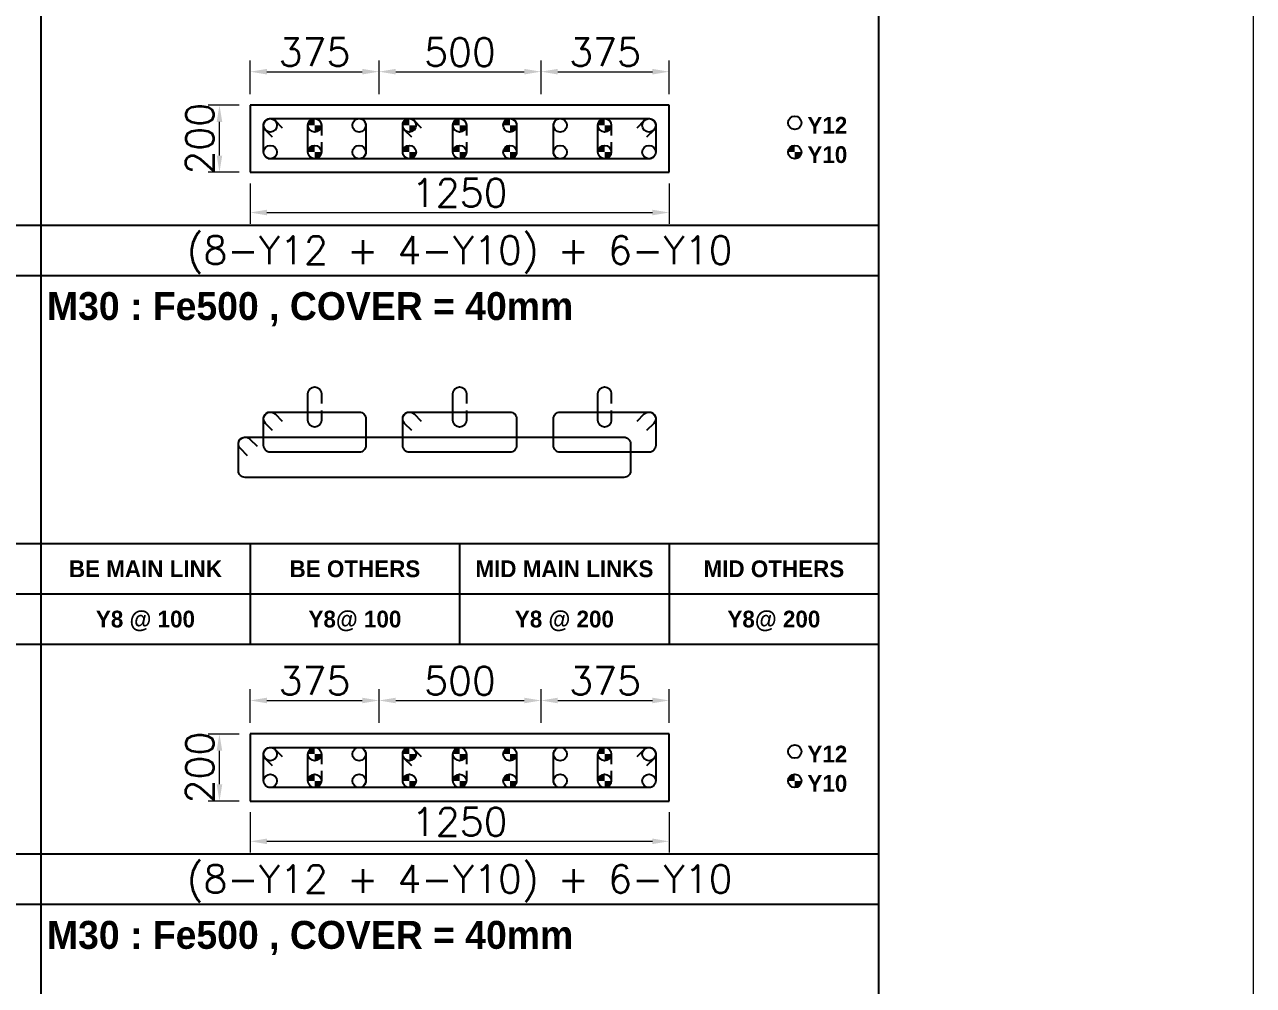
# Model space of a CAD drawing. Header units: millimetres. Extents: x -28707963 to -28231469, y 696001 to 896471.
# Drawn here: x -28253180 to -28242181, y 834569 to 843164 of the extents above; entities that cross this region are included whole.
import ezdxf
from ezdxf.enums import TextEntityAlignment as Align

# ---------------------------------------------------------------- set-up
doc = ezdxf.new("R2010")
doc.units = ezdxf.units.MM
doc.header["$MEASUREMENT"] = 0
doc.header["$PDMODE"] = 34
doc.header["$PDSIZE"] = -8
doc.layers.get('0').update_dxf_attribs({"lineweight": 5})
for name, color, linetype in [('09 COL TEXT-SCH', 2, 'Continuous'), ('14 REINF', 6, 'Continuous'), ('22 TABLE FRAME', 5, 'Continuous'), ('23 STIRRUPS', 5, 'Continuous'), ('TEXT', 4, 'Continuous')]:
    doc.layers.add(name, color=color, linetype=linetype)
doc.layers.add('19 COLUMN', color=1, linetype='Continuous', lineweight=25)
doc.styles.add('adani bold', font='')
doc.styles.add('ROMANS', font='simplex.shx')
doc.styles.get('adani bold').set_extended_font_data('Adani Bold', bold=True)
doc.dimstyles.new('D 50', dxfattribs={"dimscale": 100, "dimtxt": 3, "dimasz": 1.5, "dimexe": 1, "dimexo": 1, "dimgap": 0.5, "dimtad": 1, "dimdec": 0, "dimdsep": 46, "dimtxsty": 'ROMANS', "dimcen": 2.5, "dimclrd": 5, "dimclre": 5, "dimclrt": 4, "dimadec": 0, "dimazin": 0, "dimtfac": 1, "dimtdec": 0, "dimtmove": 0, "dimatfit": 3, "dimfxl": 1, "dimlwd": 0, "dimlwe": 0, "dimarcsym": 0})

# ---------------------------------------------------------------- blocks, each defined once
blk = doc.blocks.new('*D525')
at = {"color": 5, "lineweight": 0, "transparency": 16777216}
for p, q in [((-28251161, 836118), (-28251161, 835758)), ((-28247411, 836118), (-28247411, 835758)), ((-28251011, 835858), (-28247561, 835858))]:
    blk.add_line(p, q, dxfattribs=at)
at = {"color": 5, "transparency": 16777216}
for points in [[(-28251011, 835883), (-28251011, 835833), (-28251161, 835858)], [(-28247561, 835833), (-28247561, 835883), (-28247411, 835858)]]:
    blk.add_solid(points, dxfattribs=at)
at = {"layer": 'Defpoints', "color": 0, "transparency": 16777216}
for p in [(-28251161, 836218), (-28247411, 836218), (-28247411, 835858)]:
    blk.add_point(p, dxfattribs=at)
at = {"color": 4, "transparency": 16777216, "insert": (-28249286, 836033), "char_height": 250, "attachment_point": 5, "style": 'ROMANS'}
blk.add_mtext('1250', dxfattribs=at)
blk = doc.blocks.new('*D526')
at = {"color": 5, "lineweight": 0, "transparency": 16777216}
for p, q in [((-28251161, 841743), (-28251161, 841383)), ((-28247411, 841743), (-28247411, 841383)), ((-28251011, 841483), (-28247561, 841483))]:
    blk.add_line(p, q, dxfattribs=at)
at = {"color": 5, "transparency": 16777216}
for points in [[(-28251011, 841508), (-28251011, 841458), (-28251161, 841483)], [(-28247561, 841458), (-28247561, 841508), (-28247411, 841483)]]:
    blk.add_solid(points, dxfattribs=at)
at = {"layer": 'Defpoints', "color": 0, "transparency": 16777216}
for p in [(-28251161, 841843), (-28247411, 841843), (-28247411, 841483)]:
    blk.add_point(p, dxfattribs=at)
at = {"color": 4, "transparency": 16777216, "insert": (-28249286, 841658), "char_height": 250, "attachment_point": 5, "style": 'ROMANS'}
blk.add_mtext('1250', dxfattribs=at)
blk = doc.blocks.new('*D214')
at = {"color": 5, "lineweight": 0, "transparency": 16777216}
for p, q in [((-28251261, 836818), (-28251536, 836818)), ((-28251436, 836368), (-28251436, 836668)), ((-28251261, 836218), (-28251536, 836218))]:
    blk.add_line(p, q, dxfattribs=at)
at = {"color": 5, "transparency": 16777216}
for points in [[(-28251411, 836668), (-28251461, 836668), (-28251436, 836818)], [(-28251461, 836368), (-28251411, 836368), (-28251436, 836218)]]:
    blk.add_solid(points, dxfattribs=at)
at = {"layer": 'Defpoints', "color": 0, "transparency": 16777216}
for p in [(-28251436, 836818), (-28251161, 836818), (-28251161, 836218)]:
    blk.add_point(p, dxfattribs=at)
at = {"color": 4, "transparency": 16777216, "insert": (-28251611, 836518), "char_height": 250, "attachment_point": 5, "rotation": 90, "style": 'ROMANS'}
blk.add_mtext('200', dxfattribs=at)
blk = doc.blocks.new('*D215')
at = {"color": 5, "lineweight": 0, "transparency": 16777216}
for p, q in [((-28251161, 836918), (-28251161, 837218)), ((-28250008, 836918), (-28250008, 837218)), ((-28251011, 837118), (-28250158, 837118))]:
    blk.add_line(p, q, dxfattribs=at)
at = {"color": 5, "transparency": 16777216}
for points in [[(-28251011, 837143), (-28251011, 837093), (-28251161, 837118)], [(-28250158, 837093), (-28250158, 837143), (-28250008, 837118)]]:
    blk.add_solid(points, dxfattribs=at)
at = {"layer": 'Defpoints', "color": 0, "transparency": 16777216}
for p in [(-28250008, 837118), (-28251161, 836818), (-28250008, 836818)]:
    blk.add_point(p, dxfattribs=at)
at = {"color": 4, "transparency": 16777216, "insert": (-28250585, 837293), "char_height": 250, "attachment_point": 5, "style": 'ROMANS'}
blk.add_mtext('375', dxfattribs=at)
blk = doc.blocks.new('*D216')
at = {"color": 5, "lineweight": 0, "transparency": 16777216}
for p, q in [((-28250008, 836918), (-28250008, 837218)), ((-28248558, 836918), (-28248558, 837218)), ((-28249858, 837118), (-28248708, 837118))]:
    blk.add_line(p, q, dxfattribs=at)
at = {"color": 5, "transparency": 16777216}
for points in [[(-28249858, 837143), (-28249858, 837093), (-28250008, 837118)], [(-28248708, 837093), (-28248708, 837143), (-28248558, 837118)]]:
    blk.add_solid(points, dxfattribs=at)
at = {"layer": 'Defpoints', "color": 0, "transparency": 16777216}
for p in [(-28248558, 837118), (-28250008, 836818), (-28248558, 836818)]:
    blk.add_point(p, dxfattribs=at)
at = {"color": 4, "transparency": 16777216, "insert": (-28249283, 837293), "char_height": 250, "attachment_point": 5, "style": 'ROMANS'}
blk.add_mtext('500', dxfattribs=at)
blk = doc.blocks.new('*D217')
at = {"color": 5, "lineweight": 0, "transparency": 16777216}
for p, q in [((-28248558, 836918), (-28248558, 837218)), ((-28247411, 836918), (-28247411, 837218)), ((-28248408, 837118), (-28247561, 837118))]:
    blk.add_line(p, q, dxfattribs=at)
at = {"color": 5, "transparency": 16777216}
for points in [[(-28248408, 837143), (-28248408, 837093), (-28248558, 837118)], [(-28247561, 837093), (-28247561, 837143), (-28247411, 837118)]]:
    blk.add_solid(points, dxfattribs=at)
at = {"layer": 'Defpoints', "color": 0, "transparency": 16777216}
for p in [(-28247411, 837118), (-28248558, 836818), (-28247411, 836818)]:
    blk.add_point(p, dxfattribs=at)
at = {"color": 4, "transparency": 16777216, "insert": (-28247985, 837293), "char_height": 250, "attachment_point": 5, "style": 'ROMANS'}
blk.add_mtext('375', dxfattribs=at)
blk = doc.blocks.new('*D218')
at = {"color": 5, "lineweight": 0, "transparency": 16777216}
for p, q in [((-28251261, 842443), (-28251536, 842443)), ((-28251436, 841993), (-28251436, 842293)), ((-28251261, 841843), (-28251536, 841843))]:
    blk.add_line(p, q, dxfattribs=at)
at = {"color": 5, "transparency": 16777216}
for points in [[(-28251411, 842293), (-28251461, 842293), (-28251436, 842443)], [(-28251461, 841993), (-28251411, 841993), (-28251436, 841843)]]:
    blk.add_solid(points, dxfattribs=at)
at = {"layer": 'Defpoints', "color": 0, "transparency": 16777216}
for p in [(-28251436, 842443), (-28251161, 842443), (-28251161, 841843)]:
    blk.add_point(p, dxfattribs=at)
at = {"color": 4, "transparency": 16777216, "insert": (-28251611, 842143), "char_height": 250, "attachment_point": 5, "rotation": 90, "style": 'ROMANS'}
blk.add_mtext('200', dxfattribs=at)
blk = doc.blocks.new('*D219')
at = {"color": 5, "lineweight": 0, "transparency": 16777216}
for p, q in [((-28251161, 842543), (-28251161, 842843)), ((-28250008, 842543), (-28250008, 842843)), ((-28251011, 842743), (-28250158, 842743))]:
    blk.add_line(p, q, dxfattribs=at)
at = {"color": 5, "transparency": 16777216}
for points in [[(-28251011, 842768), (-28251011, 842718), (-28251161, 842743)], [(-28250158, 842718), (-28250158, 842768), (-28250008, 842743)]]:
    blk.add_solid(points, dxfattribs=at)
at = {"layer": 'Defpoints', "color": 0, "transparency": 16777216}
for p in [(-28250008, 842743), (-28251161, 842443), (-28250008, 842443)]:
    blk.add_point(p, dxfattribs=at)
at = {"color": 4, "transparency": 16777216, "insert": (-28250585, 842918), "char_height": 250, "attachment_point": 5, "style": 'ROMANS'}
blk.add_mtext('375', dxfattribs=at)
blk = doc.blocks.new('*D220')
at = {"color": 5, "lineweight": 0, "transparency": 16777216}
for p, q in [((-28250008, 842543), (-28250008, 842843)), ((-28248558, 842543), (-28248558, 842843)), ((-28249858, 842743), (-28248708, 842743))]:
    blk.add_line(p, q, dxfattribs=at)
at = {"color": 5, "transparency": 16777216}
for points in [[(-28249858, 842768), (-28249858, 842718), (-28250008, 842743)], [(-28248708, 842718), (-28248708, 842768), (-28248558, 842743)]]:
    blk.add_solid(points, dxfattribs=at)
at = {"layer": 'Defpoints', "color": 0, "transparency": 16777216}
for p in [(-28248558, 842743), (-28250008, 842443), (-28248558, 842443)]:
    blk.add_point(p, dxfattribs=at)
at = {"color": 4, "transparency": 16777216, "insert": (-28249283, 842918), "char_height": 250, "attachment_point": 5, "style": 'ROMANS'}
blk.add_mtext('500', dxfattribs=at)
blk = doc.blocks.new('*D221')
at = {"color": 5, "lineweight": 0, "transparency": 16777216}
for p, q in [((-28248558, 842543), (-28248558, 842843)), ((-28247411, 842543), (-28247411, 842843)), ((-28248408, 842743), (-28247561, 842743))]:
    blk.add_line(p, q, dxfattribs=at)
at = {"color": 5, "transparency": 16777216}
for points in [[(-28248408, 842768), (-28248408, 842718), (-28248558, 842743)], [(-28247561, 842718), (-28247561, 842768), (-28247411, 842743)]]:
    blk.add_solid(points, dxfattribs=at)
at = {"layer": 'Defpoints', "color": 0, "transparency": 16777216}
for p in [(-28247411, 842743), (-28248558, 842443), (-28247411, 842443)]:
    blk.add_point(p, dxfattribs=at)
at = {"color": 4, "transparency": 16777216, "insert": (-28247985, 842918), "char_height": 250, "attachment_point": 5, "style": 'ROMANS'}
blk.add_mtext('375', dxfattribs=at)

msp = doc.modelspace()

# ---------------------------------------------------------------- hatches: boundary and pattern name
at = {"layer": '14 REINF'}
h = msp.add_hatch(color=6, dxfattribs=at)
edge = h.paths.add_edge_path(flags=0)
edge.add_line((-28250643.6, 842263.4), (-28250583.6, 842263.4))
edge.add_line((-28250583.6, 842263.4), (-28250583.6, 842323.4))
edge.add_arc((-28250583.6, 842263.4), 60, 90, 180)
edge = h.paths.add_edge_path(flags=0)
edge.add_line((-28250523.6, 842263.4), (-28250583.6, 842263.4))
edge.add_line((-28250583.6, 842263.4), (-28250583.6, 842203.4))
edge.add_arc((-28250583.6, 842263.4), 60, 270, 360)
h = msp.add_hatch(color=6, dxfattribs=at)
edge = h.paths.add_edge_path(flags=0)
edge.add_line((-28249796.1, 842263.4), (-28249736.1, 842263.4))
edge.add_line((-28249736.1, 842263.4), (-28249736.1, 842323.4))
edge.add_arc((-28249736.1, 842263.4), 60, 90, 180)
edge = h.paths.add_edge_path(flags=0)
edge.add_line((-28249676.1, 842263.4), (-28249736.1, 842263.4))
edge.add_line((-28249736.1, 842263.4), (-28249736.1, 842203.4))
edge.add_arc((-28249736.1, 842263.4), 60, 270, 360)
h = msp.add_hatch(color=6, dxfattribs=at)
edge = h.paths.add_edge_path(flags=0)
edge.add_line((-28249346.1, 842263.4), (-28249286.1, 842263.4))
edge.add_line((-28249286.1, 842263.4), (-28249286.1, 842323.4))
edge.add_arc((-28249286.1, 842263.4), 60, 90, 180)
edge = h.paths.add_edge_path(flags=0)
edge.add_line((-28249226.1, 842263.4), (-28249286.1, 842263.4))
edge.add_line((-28249286.1, 842263.4), (-28249286.1, 842203.4))
edge.add_arc((-28249286.1, 842263.4), 60, 270, 360)
h = msp.add_hatch(color=6, dxfattribs=at)
edge = h.paths.add_edge_path(flags=0)
edge.add_line((-28248896.1, 842263.4), (-28248836.1, 842263.4))
edge.add_line((-28248836.1, 842263.4), (-28248836.1, 842323.4))
edge.add_arc((-28248836.1, 842263.4), 60, 90, 180)
edge = h.paths.add_edge_path(flags=0)
edge.add_line((-28248776.1, 842263.4), (-28248836.1, 842263.4))
edge.add_line((-28248836.1, 842263.4), (-28248836.1, 842203.4))
edge.add_arc((-28248836.1, 842263.4), 60, 270, 360)
h = msp.add_hatch(color=6, dxfattribs=at)
edge = h.paths.add_edge_path(flags=0)
edge.add_line((-28248048.6, 842263.4), (-28247988.6, 842263.4))
edge.add_line((-28247988.6, 842263.4), (-28247988.6, 842323.4))
edge.add_arc((-28247988.6, 842263.4), 60, 90, 180)
edge = h.paths.add_edge_path(flags=0)
edge.add_line((-28247928.6, 842263.4), (-28247988.6, 842263.4))
edge.add_line((-28247988.6, 842263.4), (-28247988.6, 842203.4))
edge.add_arc((-28247988.6, 842263.4), 60, 270, 360)
h = msp.add_hatch(color=6, dxfattribs=at)
edge = h.paths.add_edge_path(flags=0)
edge.add_line((-28250643.6, 842023.4), (-28250583.6, 842023.4))
edge.add_line((-28250583.6, 842023.4), (-28250583.6, 842083.4))
edge.add_arc((-28250583.6, 842023.4), 60, 90, 180)
edge = h.paths.add_edge_path(flags=0)
edge.add_line((-28250523.6, 842023.4), (-28250583.6, 842023.4))
edge.add_line((-28250583.6, 842023.4), (-28250583.6, 841963.4))
edge.add_arc((-28250583.6, 842023.4), 60, 270, 360)
h = msp.add_hatch(color=6, dxfattribs=at)
edge = h.paths.add_edge_path(flags=0)
edge.add_line((-28249796.1, 842023.4), (-28249736.1, 842023.4))
edge.add_line((-28249736.1, 842023.4), (-28249736.1, 842083.4))
edge.add_arc((-28249736.1, 842023.4), 60, 90, 180)
edge = h.paths.add_edge_path(flags=0)
edge.add_line((-28249676.1, 842023.4), (-28249736.1, 842023.4))
edge.add_line((-28249736.1, 842023.4), (-28249736.1, 841963.4))
edge.add_arc((-28249736.1, 842023.4), 60, 270, 360)
h = msp.add_hatch(color=6, dxfattribs=at)
edge = h.paths.add_edge_path(flags=0)
edge.add_line((-28249346.1, 842023.4), (-28249286.1, 842023.4))
edge.add_line((-28249286.1, 842023.4), (-28249286.1, 842083.4))
edge.add_arc((-28249286.1, 842023.4), 60, 90, 180)
edge = h.paths.add_edge_path(flags=0)
edge.add_line((-28249226.1, 842023.4), (-28249286.1, 842023.4))
edge.add_line((-28249286.1, 842023.4), (-28249286.1, 841963.4))
edge.add_arc((-28249286.1, 842023.4), 60, 270, 360)
h = msp.add_hatch(color=6, dxfattribs=at)
edge = h.paths.add_edge_path(flags=0)
edge.add_line((-28248896.1, 842023.4), (-28248836.1, 842023.4))
edge.add_line((-28248836.1, 842023.4), (-28248836.1, 842083.4))
edge.add_arc((-28248836.1, 842023.4), 60, 90, 180)
edge = h.paths.add_edge_path(flags=0)
edge.add_line((-28248776.1, 842023.4), (-28248836.1, 842023.4))
edge.add_line((-28248836.1, 842023.4), (-28248836.1, 841963.4))
edge.add_arc((-28248836.1, 842023.4), 60, 270, 360)
h = msp.add_hatch(color=6, dxfattribs=at)
edge = h.paths.add_edge_path(flags=0)
edge.add_line((-28248048.6, 842023.4), (-28247988.6, 842023.4))
edge.add_line((-28247988.6, 842023.4), (-28247988.6, 842083.4))
edge.add_arc((-28247988.6, 842023.4), 60, 90, 180)
edge = h.paths.add_edge_path(flags=0)
edge.add_line((-28247928.6, 842023.4), (-28247988.6, 842023.4))
edge.add_line((-28247988.6, 842023.4), (-28247988.6, 841963.4))
edge.add_arc((-28247988.6, 842023.4), 60, 270, 360)
h = msp.add_hatch(color=6, dxfattribs=at)
edge = h.paths.add_edge_path(flags=0)
edge.add_line((-28246346.1, 842023.4), (-28246286.1, 842023.4))
edge.add_line((-28246286.1, 842023.4), (-28246286.1, 842083.4))
edge.add_arc((-28246286.1, 842023.4), 60, 90, 180)
edge = h.paths.add_edge_path(flags=0)
edge.add_line((-28246226.1, 842023.4), (-28246286.1, 842023.4))
edge.add_line((-28246286.1, 842023.4), (-28246286.1, 841963.4))
edge.add_arc((-28246286.1, 842023.4), 60, 270, 360)
h = msp.add_hatch(color=6, dxfattribs=at)
edge = h.paths.add_edge_path(flags=0)
edge.add_line((-28250643.6, 836638.4), (-28250583.6, 836638.4))
edge.add_line((-28250583.6, 836638.4), (-28250583.6, 836698.4))
edge.add_arc((-28250583.6, 836638.4), 60, 90, 180)
edge = h.paths.add_edge_path(flags=0)
edge.add_line((-28250523.6, 836638.4), (-28250583.6, 836638.4))
edge.add_line((-28250583.6, 836638.4), (-28250583.6, 836578.4))
edge.add_arc((-28250583.6, 836638.4), 60, 270, 360)
h = msp.add_hatch(color=6, dxfattribs=at)
edge = h.paths.add_edge_path(flags=0)
edge.add_line((-28249796.1, 836638.4), (-28249736.1, 836638.4))
edge.add_line((-28249736.1, 836638.4), (-28249736.1, 836698.4))
edge.add_arc((-28249736.1, 836638.4), 60, 90, 180)
edge = h.paths.add_edge_path(flags=0)
edge.add_line((-28249676.1, 836638.4), (-28249736.1, 836638.4))
edge.add_line((-28249736.1, 836638.4), (-28249736.1, 836578.4))
edge.add_arc((-28249736.1, 836638.4), 60, 270, 360)
h = msp.add_hatch(color=6, dxfattribs=at)
edge = h.paths.add_edge_path(flags=0)
edge.add_line((-28249346.1, 836638.4), (-28249286.1, 836638.4))
edge.add_line((-28249286.1, 836638.4), (-28249286.1, 836698.4))
edge.add_arc((-28249286.1, 836638.4), 60, 90, 180)
edge = h.paths.add_edge_path(flags=0)
edge.add_line((-28249226.1, 836638.4), (-28249286.1, 836638.4))
edge.add_line((-28249286.1, 836638.4), (-28249286.1, 836578.4))
edge.add_arc((-28249286.1, 836638.4), 60, 270, 360)
h = msp.add_hatch(color=6, dxfattribs=at)
edge = h.paths.add_edge_path(flags=0)
edge.add_line((-28248896.1, 836638.4), (-28248836.1, 836638.4))
edge.add_line((-28248836.1, 836638.4), (-28248836.1, 836698.4))
edge.add_arc((-28248836.1, 836638.4), 60, 90, 180)
edge = h.paths.add_edge_path(flags=0)
edge.add_line((-28248776.1, 836638.4), (-28248836.1, 836638.4))
edge.add_line((-28248836.1, 836638.4), (-28248836.1, 836578.4))
edge.add_arc((-28248836.1, 836638.4), 60, 270, 360)
h = msp.add_hatch(color=6, dxfattribs=at)
edge = h.paths.add_edge_path(flags=0)
edge.add_line((-28248048.6, 836638.4), (-28247988.6, 836638.4))
edge.add_line((-28247988.6, 836638.4), (-28247988.6, 836698.4))
edge.add_arc((-28247988.6, 836638.4), 60, 90, 180)
edge = h.paths.add_edge_path(flags=0)
edge.add_line((-28247928.6, 836638.4), (-28247988.6, 836638.4))
edge.add_line((-28247988.6, 836638.4), (-28247988.6, 836578.4))
edge.add_arc((-28247988.6, 836638.4), 60, 270, 360)
h = msp.add_hatch(color=6, dxfattribs=at)
edge = h.paths.add_edge_path(flags=0)
edge.add_line((-28250643.6, 836398.4), (-28250583.6, 836398.4))
edge.add_line((-28250583.6, 836398.4), (-28250583.6, 836458.4))
edge.add_arc((-28250583.6, 836398.4), 60, 90, 180)
edge = h.paths.add_edge_path(flags=0)
edge.add_line((-28250523.6, 836398.4), (-28250583.6, 836398.4))
edge.add_line((-28250583.6, 836398.4), (-28250583.6, 836338.4))
edge.add_arc((-28250583.6, 836398.4), 60, 270, 360)
h = msp.add_hatch(color=6, dxfattribs=at)
edge = h.paths.add_edge_path(flags=0)
edge.add_line((-28249796.1, 836398.4), (-28249736.1, 836398.4))
edge.add_line((-28249736.1, 836398.4), (-28249736.1, 836458.4))
edge.add_arc((-28249736.1, 836398.4), 60, 90, 180)
edge = h.paths.add_edge_path(flags=0)
edge.add_line((-28249676.1, 836398.4), (-28249736.1, 836398.4))
edge.add_line((-28249736.1, 836398.4), (-28249736.1, 836338.4))
edge.add_arc((-28249736.1, 836398.4), 60, 270, 360)
h = msp.add_hatch(color=6, dxfattribs=at)
edge = h.paths.add_edge_path(flags=0)
edge.add_line((-28249346.1, 836398.4), (-28249286.1, 836398.4))
edge.add_line((-28249286.1, 836398.4), (-28249286.1, 836458.4))
edge.add_arc((-28249286.1, 836398.4), 60, 90, 180)
edge = h.paths.add_edge_path(flags=0)
edge.add_line((-28249226.1, 836398.4), (-28249286.1, 836398.4))
edge.add_line((-28249286.1, 836398.4), (-28249286.1, 836338.4))
edge.add_arc((-28249286.1, 836398.4), 60, 270, 360)
h = msp.add_hatch(color=6, dxfattribs=at)
edge = h.paths.add_edge_path(flags=0)
edge.add_line((-28248896.1, 836398.4), (-28248836.1, 836398.4))
edge.add_line((-28248836.1, 836398.4), (-28248836.1, 836458.4))
edge.add_arc((-28248836.1, 836398.4), 60, 90, 180)
edge = h.paths.add_edge_path(flags=0)
edge.add_line((-28248776.1, 836398.4), (-28248836.1, 836398.4))
edge.add_line((-28248836.1, 836398.4), (-28248836.1, 836338.4))
edge.add_arc((-28248836.1, 836398.4), 60, 270, 360)
h = msp.add_hatch(color=6, dxfattribs=at)
edge = h.paths.add_edge_path(flags=0)
edge.add_line((-28248048.6, 836398.4), (-28247988.6, 836398.4))
edge.add_line((-28247988.6, 836398.4), (-28247988.6, 836458.4))
edge.add_arc((-28247988.6, 836398.4), 60, 90, 180)
edge = h.paths.add_edge_path(flags=0)
edge.add_line((-28247928.6, 836398.4), (-28247988.6, 836398.4))
edge.add_line((-28247988.6, 836398.4), (-28247988.6, 836338.4))
edge.add_arc((-28247988.6, 836398.4), 60, 270, 360)
h = msp.add_hatch(color=6, dxfattribs=at)
edge = h.paths.add_edge_path(flags=0)
edge.add_line((-28246346.1, 836398.4), (-28246286.1, 836398.4))
edge.add_line((-28246286.1, 836398.4), (-28246286.1, 836458.4))
edge.add_arc((-28246286.1, 836398.4), 60, 90, 180)
edge = h.paths.add_edge_path(flags=0)
edge.add_line((-28246226.1, 836398.4), (-28246286.1, 836398.4))
edge.add_line((-28246286.1, 836398.4), (-28246286.1, 836338.4))
edge.add_arc((-28246286.1, 836398.4), 60, 270, 360)

# ---------------------------------------------------------------- linework, layer by layer
msp.add_lwpolyline([(-28341538.8, 788796.2), (-28242181.2, 788796.2), (-28242181.2, 874671.2), (-28341538.8, 874671.2)], close=True)
at = {"layer": '14 REINF', "color": 6}
for centre in [(-28250981.1, 842263.4), (-28250583.6, 842263.4), (-28250186.1, 842263.4), (-28249736.1, 842263.4), (-28249286.1, 842263.4), (-28248836.1, 842263.4), (-28248386.1, 842263.4), (-28247988.6, 842263.4), (-28247591.1, 842263.4), (-28246286.1, 842285.9), (-28250981.1, 842023.4), (-28250583.6, 842023.4), (-28250186.1, 842023.4), (-28249736.1, 842023.4), (-28249286.1, 842023.4), (-28248836.1, 842023.4), (-28248386.1, 842023.4), (-28247988.6, 842023.4), (-28247591.1, 842023.4), (-28246286.1, 842023.4), (-28246286.1, 836660.9), (-28250981.1, 836638.4), (-28250583.6, 836638.4), (-28250186.1, 836638.4), (-28249736.1, 836638.4), (-28249286.1, 836638.4), (-28248836.1, 836638.4), (-28248386.1, 836638.4), (-28247988.6, 836638.4), (-28247591.1, 836638.4), (-28250981.1, 836398.4), (-28250583.6, 836398.4), (-28250186.1, 836398.4), (-28249736.1, 836398.4), (-28249286.1, 836398.4), (-28248836.1, 836398.4), (-28248386.1, 836398.4), (-28247988.6, 836398.4), (-28247591.1, 836398.4), (-28246286.1, 836398.4)]:
    msp.add_circle(centre, 60, dxfattribs=at)
at = {"layer": '19 COLUMN', "color": 4}
for points in [[(-28247411.1, 842443.4), (-28251161.1, 842443.4)], [(-28251161.1, 842443.4), (-28251161.1, 841843.4)], [(-28247411.1, 841843.4), (-28247411.1, 842443.4)], [(-28251161.1, 841843.4), (-28247411.1, 841843.4)], [(-28247411.1, 836818.4), (-28251161.1, 836818.4)], [(-28251161.1, 836818.4), (-28251161.1, 836218.4)], [(-28247411.1, 836218.4), (-28247411.1, 836818.4)], [(-28251161.1, 836218.4), (-28247411.1, 836218.4)]]:
    msp.add_lwpolyline(points, dxfattribs=at)
at = {"layer": '22 TABLE FRAME', "color": 5, "linetype": 'Continuous'}
for p, q in [((-28253036.1, 863421.2), (-28253036.1, 788796.2)), ((-28245536.1, 863421.2), (-28245536.1, 788796.2)), ((-28330286.1, 841371.2), (-28245536.1, 841371.2)), ((-28334786.1, 840921.2), (-28245536.1, 840921.2)), ((-28330286.1, 838521.2), (-28245536.1, 838521.2)), ((-28251161.1, 838521.2), (-28251161.1, 837621.2)), ((-28249286.1, 838521.2), (-28249286.1, 837621.2)), ((-28247411.1, 838521.2), (-28247411.1, 837621.2)), ((-28330286.1, 838071.2), (-28245536.1, 838071.2)), ((-28330286.1, 837621.2), (-28245536.1, 837621.2)), ((-28330286.1, 835746.2), (-28245536.1, 835746.2)), ((-28334786.1, 835296.2), (-28245536.1, 835296.2))]:
    msp.add_line(p, q, dxfattribs=at)
at = {"layer": '23 STIRRUPS', "color": 5}
for points in [[(-28250959.9, 842157.3), (-28251023.5, 842220.9, -0.668178), (-28250981.1, 842323.4), (-28247591.1, 842323.4, -0.4142136), (-28247531.1, 842263.4), (-28247531.1, 842023.4, -0.4142136), (-28247591.1, 841963.4), (-28250981.1, 841963.4, -0.4142136), (-28251041.1, 842023.4), (-28251041.1, 842263.4, -0.6681793), (-28250938.7, 842305.8), (-28250875, 842242.1)], [(-28250959.9, 842157.3), (-28251023.5, 842220.9, -0.668178), (-28250981.1, 842323.4), (-28250186.1, 842323.4, -0.4142136), (-28250126.1, 842263.4), (-28250126.1, 842023.4, -0.4142136), (-28250186.1, 841963.4), (-28250981.1, 841963.4, -0.4142136), (-28251041.1, 842023.4), (-28251041.1, 842263.4, -0.6681793), (-28250938.7, 842305.8), (-28250875, 842242.1)], [(-28250523.6, 842113.4), (-28250523.6, 842023.4, -1), (-28250643.6, 842023.4), (-28250643.6, 842263.4, -1), (-28250523.6, 842263.4), (-28250523.6, 842173.4)], [(-28249714.9, 842157.3), (-28249778.5, 842220.9, -0.668178), (-28249736.1, 842323.4), (-28248836.1, 842323.4, -0.4142136), (-28248776.1, 842263.4), (-28248776.1, 842023.4, -0.4142136), (-28248836.1, 841963.4), (-28249736.1, 841963.4, -0.4142136), (-28249796.1, 842023.4), (-28249796.1, 842263.4, -0.6681793), (-28249693.7, 842305.8), (-28249630, 842242.1)], [(-28249226.1, 842113.4), (-28249226.1, 842023.4, -1), (-28249346.1, 842023.4), (-28249346.1, 842263.4, -1), (-28249226.1, 842263.4), (-28249226.1, 842173.4)], [(-28247697.2, 842242.1), (-28247633.5, 842305.8, -0.6681793), (-28247531.1, 842263.4), (-28247531.1, 842023.4, -0.4142136), (-28247591.1, 841963.4), (-28248386.1, 841963.4, -0.4142136), (-28248446.1, 842023.4), (-28248446.1, 842263.4, -0.4142136), (-28248386.1, 842323.4), (-28247591.1, 842323.4, -0.668178), (-28247548.7, 842220.9), (-28247612.3, 842157.3)], [(-28247928.6, 842113.4), (-28247928.6, 842023.4, -1), (-28248048.6, 842023.4), (-28248048.6, 842263.4, -1), (-28247928.6, 842263.4), (-28247928.6, 842173.4)], [(-28250523.6, 839713.4), (-28250523.6, 839623.4, -1), (-28250643.6, 839623.4), (-28250643.6, 839863.4, -1), (-28250523.6, 839863.4), (-28250523.6, 839773.4)], [(-28249226.1, 839713.4), (-28249226.1, 839623.4, -1), (-28249346.1, 839623.4), (-28249346.1, 839863.4, -1), (-28249226.1, 839863.4), (-28249226.1, 839773.4)], [(-28247928.6, 839713.4), (-28247928.6, 839623.4, -1), (-28248048.6, 839623.4), (-28248048.6, 839863.4, -1), (-28247928.6, 839863.4), (-28247928.6, 839773.4)], [(-28250959.9, 839532.3), (-28251023.5, 839595.9, -0.668178), (-28250981.1, 839698.4), (-28250186.1, 839698.4, -0.4142136), (-28250126.1, 839638.4), (-28250126.1, 839398.4, -0.4142136), (-28250186.1, 839338.4), (-28250981.1, 839338.4, -0.4142136), (-28251041.1, 839398.4), (-28251041.1, 839638.4, -0.6681793), (-28250938.7, 839680.8), (-28250875, 839617.1)], [(-28249714.9, 839532.3), (-28249778.5, 839595.9, -0.668178), (-28249736.1, 839698.4), (-28248836.1, 839698.4, -0.4142136), (-28248776.1, 839638.4), (-28248776.1, 839398.4, -0.4142136), (-28248836.1, 839338.4), (-28249736.1, 839338.4, -0.4142136), (-28249796.1, 839398.4), (-28249796.1, 839638.4, -0.6681793), (-28249693.7, 839680.8), (-28249630, 839617.1)], [(-28247697.2, 839617.1), (-28247633.5, 839680.8, -0.6681793), (-28247531.1, 839638.4), (-28247531.1, 839398.4, -0.4142136), (-28247591.1, 839338.4), (-28248386.1, 839338.4, -0.4142136), (-28248446.1, 839398.4), (-28248446.1, 839638.4, -0.4142136), (-28248386.1, 839698.4), (-28247591.1, 839698.4, -0.668178), (-28247548.7, 839595.9), (-28247612.3, 839532.3)], [(-28251184.9, 839307.3), (-28251248.5, 839370.9, -0.668178), (-28251206.1, 839473.4), (-28247816.1, 839473.4, -0.4142136), (-28247756.1, 839413.4), (-28247756.1, 839173.4, -0.4142136), (-28247816.1, 839113.4), (-28251206.1, 839113.4, -0.4142136), (-28251266.1, 839173.4), (-28251266.1, 839413.4, -0.6681793), (-28251163.7, 839455.8), (-28251100, 839392.1)], [(-28250959.9, 836532.3), (-28251023.5, 836595.9, -0.668178), (-28250981.1, 836698.4), (-28247591.1, 836698.4, -0.4142136), (-28247531.1, 836638.4), (-28247531.1, 836398.4, -0.4142136), (-28247591.1, 836338.4), (-28250981.1, 836338.4, -0.4142136), (-28251041.1, 836398.4), (-28251041.1, 836638.4, -0.6681793), (-28250938.7, 836680.8), (-28250875, 836617.1)], [(-28250959.9, 836532.3), (-28251023.5, 836595.9, -0.668178), (-28250981.1, 836698.4), (-28250186.1, 836698.4, -0.4142136), (-28250126.1, 836638.4), (-28250126.1, 836398.4, -0.4142136), (-28250186.1, 836338.4), (-28250981.1, 836338.4, -0.4142136), (-28251041.1, 836398.4), (-28251041.1, 836638.4, -0.6681793), (-28250938.7, 836680.8), (-28250875, 836617.1)], [(-28250523.6, 836488.4), (-28250523.6, 836398.4, -1), (-28250643.6, 836398.4), (-28250643.6, 836638.4, -1), (-28250523.6, 836638.4), (-28250523.6, 836548.4)], [(-28249714.9, 836532.3), (-28249778.5, 836595.9, -0.668178), (-28249736.1, 836698.4), (-28248836.1, 836698.4, -0.4142136), (-28248776.1, 836638.4), (-28248776.1, 836398.4, -0.4142136), (-28248836.1, 836338.4), (-28249736.1, 836338.4, -0.4142136), (-28249796.1, 836398.4), (-28249796.1, 836638.4, -0.6681793), (-28249693.7, 836680.8), (-28249630, 836617.1)], [(-28249226.1, 836488.4), (-28249226.1, 836398.4, -1), (-28249346.1, 836398.4), (-28249346.1, 836638.4, -1), (-28249226.1, 836638.4), (-28249226.1, 836548.4)], [(-28247697.2, 836617.1), (-28247633.5, 836680.8, -0.6681793), (-28247531.1, 836638.4), (-28247531.1, 836398.4, -0.4142136), (-28247591.1, 836338.4), (-28248386.1, 836338.4, -0.4142136), (-28248446.1, 836398.4), (-28248446.1, 836638.4, -0.4142136), (-28248386.1, 836698.4), (-28247591.1, 836698.4, -0.668178), (-28247548.7, 836595.9), (-28247612.3, 836532.3)], [(-28247928.6, 836488.4), (-28247928.6, 836398.4, -1), (-28248048.6, 836398.4), (-28248048.6, 836638.4, -1), (-28247928.6, 836638.4), (-28247928.6, 836548.4)]]:
    msp.add_lwpolyline(points, format="xyb", dxfattribs=at)

# ---------------------------------------------------------------- texts
at = {"layer": '09 COL TEXT-SCH', "color": 3, "linetype": 'Continuous', "style": 'ROMANS'}
for p in [(-28249286.1, 841146.2), (-28249286.1, 835521.2)]:
    msp.add_text('(8-Y12 + 4-Y10) + 6-Y10', height=250, dxfattribs=at).set_placement(p, align=Align.MIDDLE_CENTER)
at = {"layer": 'TEXT', "style": 'adani bold'}
for s, p in [('Y12', (-28246173.6, 842263.7)), ('Y10', (-28246173.6, 842001.2)), ('Y12', (-28246173.6, 836638.7)), ('Y10', (-28246173.6, 836376.2))]:
    msp.add_text(s, height=150, dxfattribs=at).set_placement(p, align=Align.MIDDLE_LEFT)
at = {"layer": 'TEXT', "lineweight": 40, "style": 'adani bold'}
for p in [(-28252979.8, 840521.2), (-28252979.8, 834896.2)]:
    msp.add_text('M30 : Fe500 , COVER = 40mm', height=250, dxfattribs=at).set_placement(p)
at = {"layer": 'TEXT', "style": 'adani bold'}
for s, p in [('BE MAIN LINK', (-28252098.6, 838296.2)), ('BE OTHERS', (-28250223.6, 838296.2)), ('MID MAIN LINKS', (-28248348.6, 838296.2)), ('MID OTHERS', (-28246473.6, 838296.2)), ('Y8 @ 100', (-28252098.6, 837846.2)), ('Y8@ 100', (-28250223.6, 837846.2)), ('Y8 @ 200', (-28248348.6, 837846.2)), ('Y8@ 200', (-28246473.6, 837846.2))]:
    msp.add_text(s, height=150, dxfattribs=at).set_placement(p, align=Align.MIDDLE_CENTER)

# ---------------------------------------------------------------- dimensions: what is measured, and where the dimension line sits
for p1, p2, distance, text, override, picture, middle in [((-28251161.1, 842443.4), (-28250008.4, 842443.4), 300, '375', {"dimtxt": 2.5, "dimtxsty": 'ROMANS'}, '*D219', (-28250584.8, 842918.4)), ((-28250008.4, 842443.4), (-28248558.4, 842443.4), 300, '500', {"dimtxt": 2.5, "dimtxsty": 'ROMANS'}, '*D220', (-28249283.4, 842918.4)), ((-28248558.4, 842443.4), (-28247411.1, 842443.4), 300, '375', {"dimtxt": 2.5, "dimtxsty": 'ROMANS'}, '*D221', (-28247984.7, 842918.4)), ((-28251161.1, 841843.4), (-28247411.1, 841843.4), -360, '1250', {"dimtxt": 2.5}, '*D526', (-28249286.1, 841658.4)), ((-28251161.1, 836818.4), (-28250008.4, 836818.4), 300, '375', {"dimtxt": 2.5, "dimtxsty": 'ROMANS'}, '*D215', (-28250584.8, 837293.4)), ((-28250008.4, 836818.4), (-28248558.4, 836818.4), 300, '500', {"dimtxt": 2.5, "dimtxsty": 'ROMANS'}, '*D216', (-28249283.4, 837293.4)), ((-28248558.4, 836818.4), (-28247411.1, 836818.4), 300, '375', {"dimtxt": 2.5, "dimtxsty": 'ROMANS'}, '*D217', (-28247984.7, 837293.4)), ((-28251161.1, 836218.4), (-28247411.1, 836218.4), -360, '1250', {"dimtxt": 2.5}, '*D525', (-28249286.1, 836033.4))]:
    dim = msp.add_aligned_dim(p1=p1, p2=p2, distance=distance, text=text, dimstyle='D 50', override=override)
    dim.commit()
    dim.dimension.update_dxf_attribs({"geometry": picture, "text_midpoint": middle})
for base, p1, p2, picture, middle in [((-28251436.1, 842443.4), (-28251161.1, 841843.4), (-28251161.1, 842443.4), '*D218', (-28251436.1, 842143.4)), ((-28251436.1, 836818.4), (-28251161.1, 836218.4), (-28251161.1, 836818.4), '*D214', (-28251436.1, 836518.4))]:
    dim = msp.add_linear_dim(base=base, p1=p1, p2=p2, angle=90, text='200', dimstyle='D 50', override={"dimtxt": 2.5, "dimtxsty": 'ROMANS'})
    dim.commit()
    dim.dimension.update_dxf_attribs({"geometry": picture, "text_midpoint": middle, "dimtype": 161})

doc.saveas('drawing.dxf')
